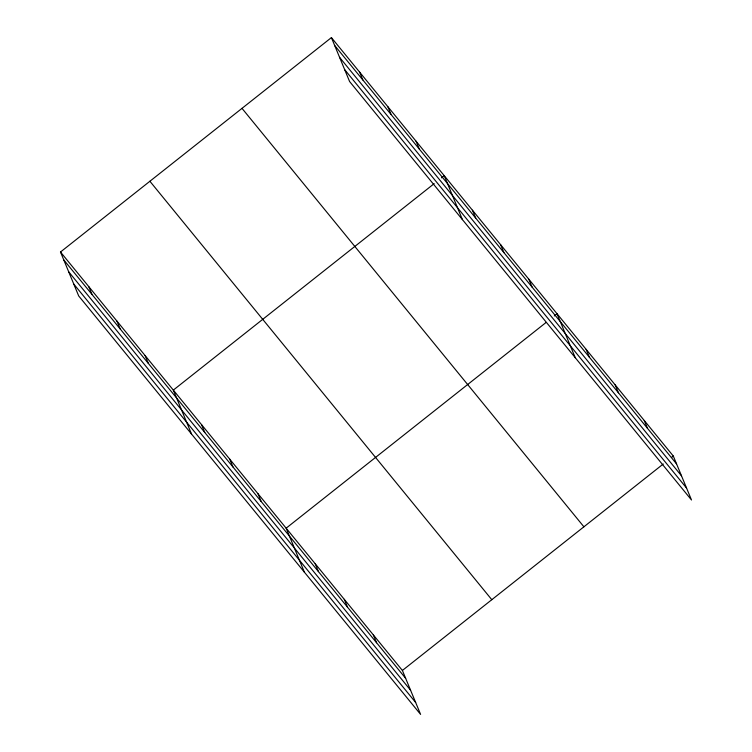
<?xml version="1.0" encoding="UTF-8"?>
<svg xmlns="http://www.w3.org/2000/svg" width="752" height="752" viewBox="0 0 752 752"><rect width="100%" height="100%" fill="white"/><g stroke="black" fill="none" stroke-linecap="round" stroke-linejoin="round"><path stroke-width="1.13" d="M60.498 252.014L402.395 670.464L420.594 714.4L78.697 295.95L60.498 252.014L331.406 37.6L673.303 456.05L691.502 499.986L349.605 81.536L331.406 37.6M434.195 183.629L173.327 390.1L191.525 434.036M441.49 177.857L444.235 175.686L462.433 219.631M546.112 322.439L286.145 528.186L304.353 572.131M554.318 315.943L557.053 313.781L575.261 357.717M402.395 670.464L663.264 463.993M671.48 457.498L673.303 456.05M334.668 45.477L676.565 463.928M339.594 57.378L681.5 475.828M344.679 69.635L686.576 488.086M242.003 108.354L583.9 526.804M149.892 181.251L491.799 599.701M63.76 259.891L405.657 678.342M68.686 271.792L410.592 690.242M73.771 284.049L415.668 702.5M644.238 420.481L647.51 428.358M615.183 384.911L618.445 392.788M586.118 349.342L589.38 357.219M528.853 279.255L532.115 287.132M500.644 244.729L503.906 252.606M472.435 210.212L475.696 218.089M416.025 141.169L419.287 149.046M387.816 106.643L391.078 114.52M359.606 72.126L362.878 80.003M373.33 634.895L376.602 642.772M344.275 599.325L347.537 607.202M315.21 563.756L318.472 571.633M257.945 493.669L261.207 501.546M229.736 459.143L232.998 467.02M201.527 424.617L204.788 432.494M145.117 355.574L148.379 363.451M116.908 321.057L120.17 328.934M88.698 286.531L91.97 294.408"/></g></svg>
